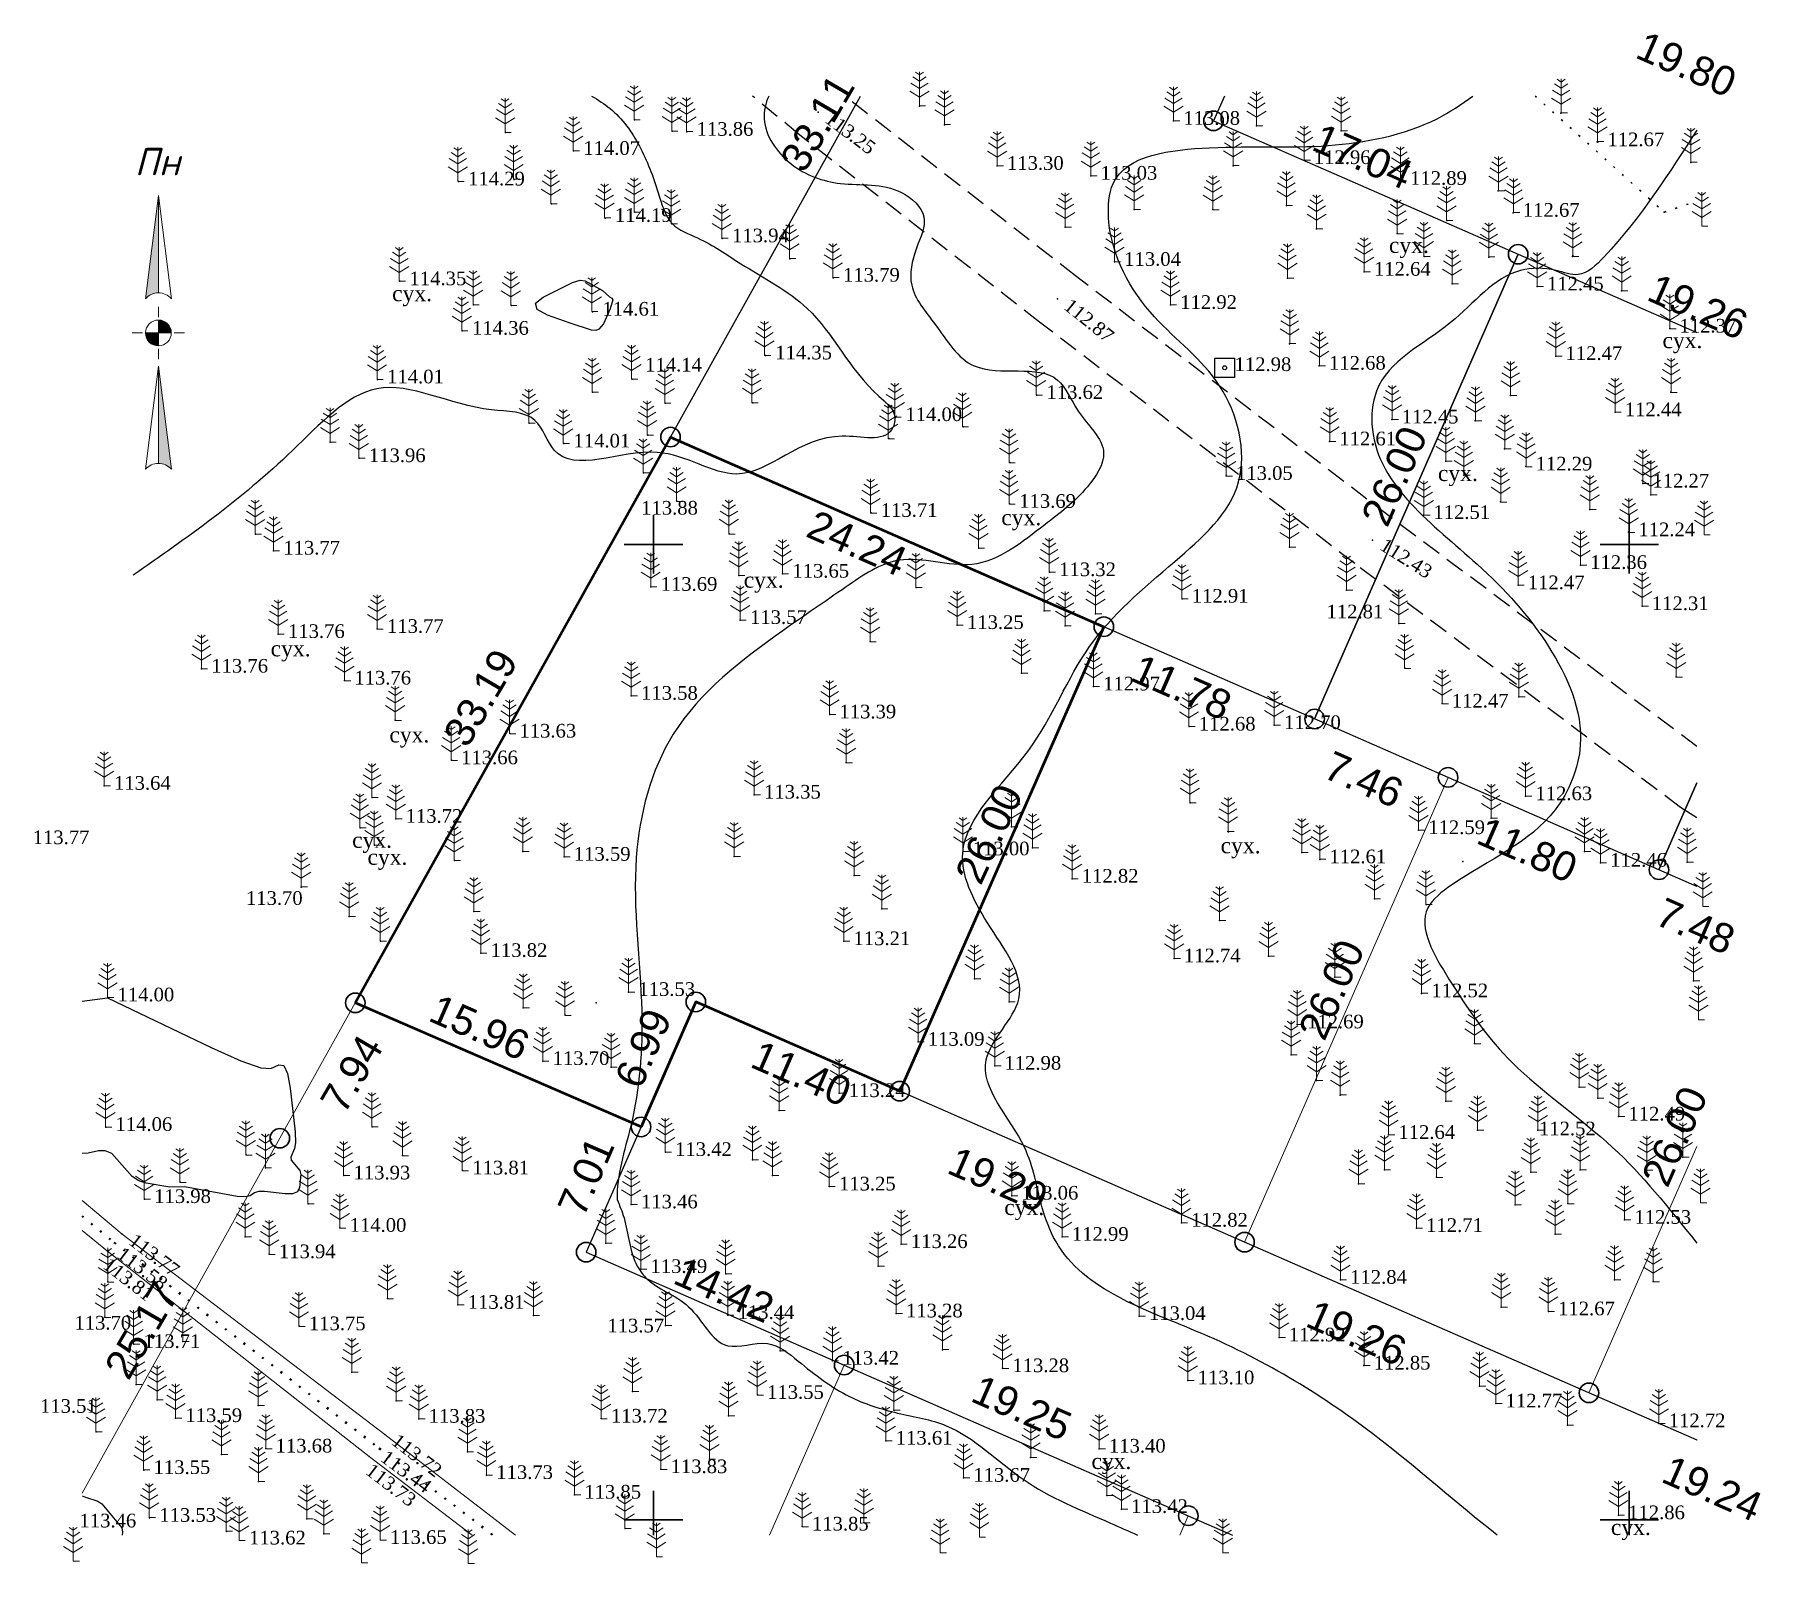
# Model space of a CAD drawing. Header units: millimetres. Extents: x 5405518.3 to 5405606.7, y 5525097.8 to 5525176.1.
import ezdxf
from ezdxf.enums import TextEntityAlignment as Align

# ---------------------------------------------------------------- set-up
doc = ezdxf.new("R2010")
doc.units = ezdxf.units.MM
doc.set_wipeout_variables(frame=1)
doc.linetypes.add('DASHEDX2', pattern=[1.5, 1, -0.5])
doc.linetypes.add('HIDDEN', pattern=[0.5, 0, -0.5])
for name, color, linetype, lineweight in [('#Лист (текст_ПН)', 250, 'Continuous', 0), ('#Штамп', 250, 'Continuous', 0), ('11900000', 1, 'Continuous', 30), ('Контур', 7, 'HIDDEN', 30), ('рельеф', 7, 'Continuous', 0), ('ТОЧКИ', 7, 'Continuous', 30)]:
    doc.layers.add(name, color=color, linetype=linetype, lineweight=lineweight)
for name, color, linetype in [('SC007', 7, 'Continuous'), ('горизонтали', 42, 'Continuous'), ('дороги', 7, 'Continuous'), ('Ділянки_Межі', 10, 'Continuous'), ('надписи', 7, 'Continuous'), ('отметки', 7, 'Continuous'), ('промеры', 185, 'Continuous'), ('Растительность', 7, 'Continuous')]:
    doc.layers.add(name, color=color, linetype=linetype)
doc.styles.get("Standard").update_dxf_attribs({"font": 'arial.ttf'})
doc.styles.add('times', font='times.ttf')
doc.styles.add('Мой_Топо', font='isocpeui.ttf')
doc.linetypes.add('канава 0', pattern='A,0.9,0,["|",Standard,S=0.25,R=0,X=0,Y=0],0.1', length=1)

# ---------------------------------------------------------------- blocks, each defined once
blk = doc.blocks.new('SYMBOL902')
at = {"layer": 'SC007'}
blk.add_lwpolyline([(-1.25, -1.25), (-1.25, 1.25), (1.25, 1.25), (1.25, -1.25)], close=True, dxfattribs=at)
blk.add_circle((0, 0), 0.25, dxfattribs=at)
blk = doc.blocks.new('A$C51FE15A3')
at = {"layer": 'Растительность', "color": 94, "lineweight": 0}
for points in [[(-0.447, 1.172), (0, 0.895), (0.447, 1.172)], [(-0.343, 1.489), (0, 1.267), (0.343, 1.489)], [(-0.201, 1.726), (0, 1.584), (0.201, 1.726)], [(0, 1.75), (0, 0), (0.319, 0)], [(-0.493, 0.753), (0, 0.444), (0.493, 0.753)]]:
    blk.add_lwpolyline(points, dxfattribs=at)
blk = doc.blocks.new('*U4')
at = {"color": 0}
for points in [[(-0.113, 0), (-0.109, -0.029), (-0.097, -0.056)], [(-0.113, 0), (-0.097, -0.056), (0, 0)], [(-0.097, -0.056), (0, -0.113), (0, 0)], [(-0.097, -0.056), (-0.08, -0.08), (-0.056, -0.097)], [(-0.097, -0.056), (-0.056, -0.097), (0, -0.113)], [(-0.056, -0.097), (-0.029, -0.109), (0, -0.113)]]:
    blk.add_solid(points, dxfattribs=at)
blk = doc.blocks.new('*U5')
at = {"color": 0}
for points in [[(0, 0), (0.097, 0.056), (0, 0.113)], [(0.097, 0.056), (0.029, 0.109), (0, 0.113)], [(0, 0), (0.113, 0), (0.097, 0.056)], [(0.097, 0.056), (0.056, 0.097), (0.029, 0.109)], [(0.097, 0.056), (0.08, 0.08), (0.056, 0.097)], [(0.113, 0), (0.109, 0.029), (0.097, 0.056)]]:
    blk.add_solid(points, dxfattribs=at)
blk = doc.blocks.new('*U6')
at = {"color": 0}
for points in [[(0, -1.136), (0.021, -1.138), (0, -0.288)], [(0.021, -1.138), (0.042, -1.142), (0, -0.288)], [(0.042, -1.142), (0.062, -1.15), (0, -0.288)], [(0.062, -1.15), (0.081, -1.16), (0, -0.288)], [(0.081, -1.16), (0.098, -1.173), (0, -0.288)], [(0.098, -1.173), (0.113, -1.188), (0, -0.288)]]:
    blk.add_solid(points, dxfattribs=at)
blk = doc.blocks.new('*U7')
at = {"color": 0}
for points in [[(-0.113, 0.297), (-0.098, 0.312), (0, 1.197)], [(-0.098, 0.312), (-0.081, 0.325), (0, 1.197)], [(-0.081, 0.325), (-0.062, 0.335), (0, 1.197)], [(-0.062, 0.335), (-0.042, 0.343), (0, 1.197)], [(-0.042, 0.343), (-0.021, 0.347), (0, 1.197)], [(-0.021, 0.347), (0, 0.349), (0, 1.197)]]:
    blk.add_solid(points, dxfattribs=at)
blk = doc.blocks.new('#Північ')
at = {"color": 7}
blk.add_wipeout([(-2.901, 10.635), (2.901, 10.635), (2.901, -7.981), (-2.901, -7.981)], dxfattribs=at).dxf.layer = '#Лист (текст_ПН)'
at = {"layer": '#Лист (текст_ПН)'}
for p, q in [((-0.663, 1.748), (0, 7.043)), ((0, 7.043), (0, 2.052)), ((0, 7.043), (0.663, 1.748)), ((0, 1.337), (0, 0.807)), ((-1.337, 0), (-0.807, 0)), ((-0.662, 0), (0.662, 0)), ((0, 0.662), (0, -0.662)), ((1.337, 0), (0.807, 0)), ((0, -1.337), (0, -0.807)), ((-0.663, -6.99), (0, -1.695)), ((0, -1.695), (0.663, -6.99)), ((0, -1.695), (0, -6.686))]:
    blk.add_line(p, q, dxfattribs=at)
at = {"layer": '#Лист (текст_ПН)', "flags": 128}
for points in [[(0, 7.043), (-0.663, 1.748, -0.218585), (0, 2.052)], [(0, 0), (-0.662, 0, 0.414214), (0, -0.662)]]:
    blk.add_lwpolyline(points, format="xyb", close=True, dxfattribs=at)
at = {"layer": '#Лист (текст_ПН)'}
blk.add_circle((0, 0), 0.662, dxfattribs=at)
for centre in [(0, 1.178), (0, -7.56)]:
    blk.add_arc(centre, 0.874, 40.67981, 139.32019, dxfattribs=at)
at = {"layer": '#Лист (текст_ПН)', "xscale": 5.883850111352785, "yscale": 5.883850111352785, "zscale": 5.883850111352785}
for name in ['*U7', '*U4', '*U5', '*U6']:
    blk.add_blockref(name, (0, 0), dxfattribs=at)
at = {"layer": '#Лист (текст_ПН)', "style": 'Мой_Топо'}
blk.add_text('Пн', height=1.4, dxfattribs=at).set_placement((-1.217, 8.077))

msp = doc.modelspace()

# ---------------------------------------------------------------- linework, layer by layer
at = {"layer": '11900000', "color": 7}
for points in [[(5405550, 5525148.5, 0), (5405550, 5525151.5, 0)], [(5405550, 5525148.5, 0), (5405550, 5525151.5, 0)], [(5405600, 5525148.5, 0), (5405600, 5525151.5, 0)], [(5405600, 5525148.5, 0), (5405600, 5525151.5, 0)], [(5405548.5, 5525150, 0), (5405551.5, 5525150, 0)], [(5405548.5, 5525150, 0), (5405551.5, 5525150, 0)], [(5405598.5, 5525150, 0), (5405601.5, 5525150, 0)], [(5405598.5, 5525150, 0), (5405601.5, 5525150, 0)], [(5405550, 5525099.225, 0), (5405550, 5525101.5, 0)], [(5405550, 5525099.225, 0), (5405550, 5525101.5, 0)], [(5405600, 5525099.225, 0), (5405600, 5525101.5, 0)], [(5405600, 5525099.225, 0), (5405600, 5525101.5, 0)], [(5405548.5, 5525100, 0), (5405551.5, 5525100, 0)], [(5405548.5, 5525100, 0), (5405551.5, 5525100, 0)], [(5405598.5, 5525100, 0), (5405601.5, 5525100, 0)], [(5405598.5, 5525100, 0), (5405601.5, 5525100, 0)]]:
    msp.add_polyline3d(points, dxfattribs=at)
at = {"layer": 'горизонтали', "color": 32}
msp.add_polyline3d([(5405547.047, 5525160.962, 114.5), (5405546.827, 5525160.982, 114.5), (5405545.737, 5525161.332, 114.5), (5405544.577, 5525161.752, 114.5), (5405544.047, 5525162.042, 114.5), (5405543.967, 5525162.352, 114.5), (5405544.357, 5525162.672, 114.5), (5405545.847, 5525163.422, 114.5), (5405546.247, 5525163.532, 114.5), (5405546.507, 5525163.502, 114.5), (5405547.387, 5525163.002, 114.5), (5405547.747, 5525162.682, 114.5), (5405547.877, 5525162.622, 114.5), (5405547.917, 5525162.532, 114.5), (5405547.787, 5525162.062, 114.5), (5405547.447, 5525161.302, 114.5), (5405547.207, 5525161.032, 114.5), (5405547.047, 5525160.962, 114.5)], close=True, dxfattribs=at)
for points in [[(5405520.724, 5525126.593, 114), (5405522.037, 5525126.762, 114), (5405527.347, 5525124.212, 114), (5405528.867, 5525123.532, 114), (5405529.887, 5525123.172, 114), (5405530.407, 5525123.142, 114), (5405530.807, 5525123.332, 114), (5405531.057, 5525123.292, 114), (5405531.247, 5525122.882, 114), (5405531.387, 5525122.122, 114), (5405531.647, 5525119.892, 114), (5405531.657, 5525119.332, 114), (5405531.607, 5525119.032, 114), (5405531.417, 5525118.602, 114), (5405531.447, 5525118.442, 114), (5405531.887, 5525117.912, 114), (5405531.937, 5525117.702, 114), (5405531.867, 5525117.042, 114), (5405531.757, 5525116.822, 114), (5405531.517, 5525116.722, 114), (5405531.137, 5525116.722, 114), (5405530.067, 5525116.842, 114), (5405529.767, 5525116.832, 114), (5405529.567, 5525116.762, 114), (5405529.337, 5525116.612, 114), (5405529.097, 5525116.562, 114), (5405528.667, 5525116.582, 114), (5405525.977, 5525117.072, 114), (5405525.227, 5525117.052, 114), (5405524.007, 5525117.262, 114), (5405523.637, 5525117.382, 114), (5405523.297, 5525117.602, 114), (5405522.247, 5525118.782, 114), (5405521.917, 5525118.922, 114), (5405521.567, 5525118.922, 114), (5405521.037, 5525118.802, 114), (5405520.724, 5525118.781, 114)], [(5405520.725, 5525101.235, 113.5), (5405520.907, 5525101.172, 113.5), (5405521.537, 5525100.972, 113.5), (5405521.747, 5525100.832, 113.5), (5405522.757, 5525099.592, 113.5), (5405522.807, 5525099.372, 113.5), (5405522.779, 5525099.225, 113.5)]]:
    msp.add_polyline3d(points, dxfattribs=at)
for points, knots in [([(5405546.836, 5525172.977, 114), (5405547.164, 5525172.777, 114), (5405548.188, 5525172.137, 114), (5405549.409, 5525170.394, 114), (5405550.179, 5525168.343, 114), (5405550.719, 5525166.304, 114), (5405552.674, 5525165.609, 114), (5405554.839, 5525164.066, 113.997), (5405558.719, 5525162.071, 114.025), (5405560.155, 5525158.595, 113.911), (5405562.53, 5525156.801, 114.055), (5405562.057, 5525155.107, 113.802), (5405558.149, 5525156.361, 114.185), (5405554.807, 5525152.221, 113.954), (5405550.102, 5525155.853, 114.014), (5405545.17, 5525153.178, 113.999), (5405544.08, 5525156.871, 114), (5405540.281, 5525156.689, 114), (5405535.805, 5525159.361, 114), (5405530.231, 5525153.206, 114), (5405526.078, 5525150.321, 114), (5405523.337, 5525148.417, 114)], [78.029467, 78.029467, 78.029467, 78.029467, 79.168346, 81.599389, 84.181408, 85.928991, 87.413055, 89.991548, 94.086682, 99.889377, 101.25486, 101.908936, 104.462973, 110.221445, 114.440094, 119.71146, 121.525434, 123.819884, 129.78841, 135.133805, 145.516031, 145.516031, 145.516031, 145.516031]), ([(5405555.907, 5525172.977, 113.5), (5405555.748, 5525172.599, 113.5), (5405555.456, 5525171.317, 113.5), (5405556.917, 5525169.221, 113.5), (5405559.7, 5525168.24, 113.5), (5405562.296, 5525168.621, 113.5), (5405564.249, 5525166.844, 113.5), (5405563.352, 5525165.101, 113.5), (5405562.942, 5525163.059, 113.5), (5405564.629, 5525161.171, 113.5), (5405566.363, 5525158.158, 113.5), (5405570.613, 5525159.534, 113.5), (5405571.684, 5525156.553, 113.5), (5405573.627, 5525154.949, 113.5), (5405572.051, 5525152.507, 113.5), (5405569.761, 5525150.82, 113.5), (5405566.616, 5525148.238, 113.5), (5405562.705, 5525149.803, 113.5), (5405559.579, 5525147.6, 113.5), (5405555.626, 5525144.929, 113.5), (5405550.531, 5525141.034, 113.5), (5405548.596, 5525133.487, 113.501), (5405549.634, 5525126.727, 113.496), (5405549.221, 5525120.889, 113.51), (5405548.093, 5525117.659, 113.486), (5405548.143, 5525116.425, 113.496)], [81.626637, 81.626637, 81.626637, 81.626637, 82.821428, 85.493431, 88.242658, 91.392174, 93.090703, 94.746096, 96.646313, 99.00528, 101.912727, 106.243838, 108.163109, 110.655399, 112.587254, 115.519591, 119.766213, 123.497413, 126.54295, 130.488841, 138.209924, 144.8127, 152.676065, 158.604254, 162.404442, 162.404442, 162.404442, 162.404442]), ([(5405593.237, 5525099.225), (5405591.159, 5525100.844), (5405586.519, 5525105.014), (5405579.035, 5525109.606), (5405571.371, 5525111.966), (5405569.709, 5525116.448), (5405569.284, 5525119.656), (5405565.633, 5525123.218), (5405569.898, 5525126.87), (5405567.01, 5525130.436), (5405564.813, 5525135.049), (5405569.793, 5525139.231), (5405571.886, 5525145.046), (5405576.408, 5525148.838), (5405580.91, 5525152.767), (5405579.483, 5525158.546), (5405575.249, 5525161.535), (5405573.148, 5525165.322), (5405573.447, 5525169.884), (5405579.177, 5525170.538), (5405584.324, 5525170.172), (5405589.207, 5525171.095), (5405591.4, 5525172.543), (5405591.983, 5525172.977)], [229.698826, 229.698826, 229.698826, 229.698826, 237.536386, 248.01366, 256.866189, 258.720564, 261.95275, 266.836168, 270.378711, 274.599254, 278.374828, 284.568748, 290.803381, 296.97347, 302.199909, 307.230718, 312.080641, 317.652517, 319.446244, 324.715379, 330.803804, 336.542026, 338.723164, 338.723164, 338.723164, 338.723164]), ([(5405603.468, 5525171.234), (5405602.072, 5525169.097), (5405600.364, 5525166.344), (5405597.566, 5525163.574), (5405596.028, 5525164.185), (5405593.433, 5525164.191), (5405590.954, 5525160.883), (5405586.965, 5525159.117), (5405586.523, 5525153.415), (5405591.743, 5525149.767), (5405595.996, 5525145.101), (5405598.147, 5525140.306), (5405595.998, 5525135.121), (5405592.302, 5525133.657), (5405588.798, 5525130.974), (5405591.168, 5525126.951), (5405593.956, 5525122.982), (5405599.464, 5525119.28), (5405601.923, 5525116.084), (5405603.468, 5525114.192)], [81.286743, 81.286743, 81.286743, 81.286743, 89.023871, 90.640593, 91.784027, 93.610326, 98.076593, 103.244221, 105.220832, 113.967103, 119.548086, 124.864016, 128.424184, 134.979892, 136.668136, 140.471916, 145.840127, 152.573567, 159.112466, 159.112466, 159.112466, 159.112466]), ([(5405548.147, 5525116.421), (5405548.274, 5525116.11), (5405548.723, 5525115.01), (5405548.777, 5525113.511), (5405549.968, 5525111.865), (5405552.086, 5525111.316), (5405553.315, 5525108.321), (5405555.871, 5525109.431), (5405557.809, 5525107.807), (5405559.784, 5525106.268), (5405562.486, 5525105.421), (5405565.832, 5525104.897), (5405568.827, 5525101.723), (5405572.354, 5525100.326), (5405574.34, 5525099.435), (5405574.799, 5525099.225)], [0, 0, 0, 0, 1.007155, 3.563912, 4.279646, 6.9474, 9.775929, 11.81191, 13.632623, 16.826034, 19.431788, 22.005704, 26.799828, 31.811981, 33.323292, 33.323292, 33.323292, 33.323292])]:
    msp.add_open_spline(points, degree=3, knots=knots, dxfattribs=at)
at = {"layer": 'дороги', "color": 7, "linetype": 'DASHEDX2'}
for points in [[(5405603.468, 5525135.982), (5405602.629, 5525136.522), (5405585.937, 5525149.012), (5405569.786, 5525161.391), (5405557.502, 5525170.974), (5405555.077, 5525172.977)], [(5405603.468, 5525139.641), (5405587.749, 5525151.404), (5405571.622, 5525163.765), (5405559.812, 5525172.977)]]:
    msp.add_lwpolyline(points, dxfattribs=at)
at = {"layer": 'Ділянки_Межі'}
for points in [[(5405579.254, 5525172.977), (5405578.696, 5525171.702), (5405594.305, 5525164.868), (5405583.877, 5525141.051), (5405573.079, 5525145.778), (5405550.874, 5525155.5)], [(5405550.874, 5525155.5), (5405560.608, 5525172.977)], [(5405583.877, 5525141.051), (5405594.305, 5525164.868), (5405603.468, 5525160.856)], [(5405603.468, 5525137.774), (5405601.521, 5525133.326), (5405590.715, 5525138.057), (5405583.877, 5525141.051)], [(5405601.521, 5525133.326), (5405603.468, 5525137.774)], [(5405603.468, 5525132.473), (5405601.521, 5525133.326)]]:
    msp.add_lwpolyline(points, dxfattribs=at)
at = {"layer": 'Ділянки_Межі', "lineweight": 25}
for points in [[(5405579.254, 5525172.977), (5405578.696, 5525171.702), (5405594.305, 5525164.868), (5405603.468, 5525160.856)], [(5405603.469, 5525104.091), (5405597.932, 5525106.515), (5405580.288, 5525114.24), (5405562.618, 5525121.976), (5405552.171, 5525126.549), (5405549.366, 5525120.143), (5405546.556, 5525113.725), (5405559.77, 5525107.94), (5405577.405, 5525100.219), (5405579.676, 5525099.225)]]:
    msp.add_lwpolyline(points, dxfattribs=at)
at = {"layer": 'Ділянки_Межі', "lineweight": 50}
msp.add_lwpolyline([(5405534.724, 5525126.503), (5405550.874, 5525155.5), (5405573.079, 5525145.778), (5405562.618, 5525121.976), (5405552.171, 5525126.549), (5405549.366, 5525120.143)], close=True, dxfattribs=at)
at = {"layer": 'Ділянки_Межі', "lineweight": 0}
msp.add_lwpolyline([(5405562.618, 5525121.976), (5405573.079, 5525145.778), (5405583.877, 5525141.051), (5405590.715, 5525138.057), (5405580.288, 5525114.24)], close=True, dxfattribs=at)
for points in [[(5405580.288, 5525114.24), (5405590.715, 5525138.057), (5405601.521, 5525133.326), (5405603.468, 5525132.473)], [(5405520.725, 5525101.367), (5405530.859, 5525119.564), (5405534.724, 5525126.503), (5405549.366, 5525120.143), (5405546.556, 5525113.725), (5405559.77, 5525107.94), (5405555.941, 5525099.225)], [(5405603.468, 5525119.138), (5405597.932, 5525106.515), (5405580.288, 5525114.24)], [(5405597.932, 5525106.515), (5405603.468, 5525119.138)], [(5405555.941, 5525099.225), (5405559.77, 5525107.94), (5405577.405, 5525100.219), (5405576.97, 5525099.225)], [(5405603.469, 5525104.091), (5405597.932, 5525106.515)], [(5405576.97, 5525099.225), (5405577.405, 5525100.219), (5405579.676, 5525099.225)]]:
    msp.add_lwpolyline(points, dxfattribs=at)
at = {"layer": 'Контур', "color": 7, "linetype": 'HIDDEN'}
for points, elevation in [([(5405595.175, 5525172.977), (5405601.79, 5525167.02)], 112.939), ([(5405601.79, 5525167.02), (5405603.468, 5525167.594)], 112.419)]:
    msp.add_lwpolyline(points, dxfattribs=dict(at, elevation=elevation))
at = {"layer": 'отметки', "color": 7}
for p in [(5405558.441, 5525172.144, 113.246), (5405563.634, 5525172.463, 113.354), (5405596.492, 5525172.097, 112.827), (5405542.425, 5525171.104, 114.117), (5405549.024, 5525171.751, 113.985), (5405550.96, 5525171.178, 113.871), (5405551.715, 5525171.139, 113.863), (5405564.913, 5525171.504, 113.286), (5405576.649, 5525171.701, 113.084), (5405580.904, 5525171.447, 113.236), (5405585.239, 5525171.184, 113.03), (5405545.907, 5525170.161, 114.068), (5405598.358, 5525170.629, 112.681), (5405598.381, 5525170.604, 112.67), (5405567.614, 5525169.393, 113.297), (5405579.699, 5525169.407, 112.923), (5405583.337, 5525169.692, 112.964), (5405603.153, 5525169.573, 112.391), (5405540.006, 5525168.595, 114.288), (5405542.864, 5525168.706, 114.134), (5405572.41, 5525168.89, 113.031), (5405588.27, 5525168.625, 112.89), (5405544.776, 5525167.443, 114.253), (5405593.277, 5525168.109, 112.707), (5405547.527, 5525166.725, 114.186), (5405549.049, 5525167.026, 114.099), (5405574.633, 5525167.158, 112.955), (5405578.656, 5525167.155, 112.828), (5405582.43, 5525167.362, 112.715), (5405590.644, 5525166.601, 112.742), (5405594.046, 5525166.989, 112.666), (5405601.787, 5525167.019, 112.419), (5405550.936, 5525166.429, 113.997), (5405553.529, 5525165.681, 113.941), (5405571.105, 5525166.259, 113.024), (5405583.979, 5525166.167, 112.682), (5405588.11, 5525165.923, 112.712), (5405589.482, 5525164.758, 112.619), (5405597.097, 5525164.751, 112.536), (5405597.111, 5525164.796, 112.572), (5405556.998, 5525164.639, 113.847), (5405573.62, 5525164.473, 113.038), (5405586.416, 5525163.967, 112.636), (5405592.797, 5525164.724, 112.556), (5405537.004, 5525163.48, 114.352), (5405559.217, 5525163.664, 113.787), (5405582.485, 5525163.644, 112.715), (5405590.928, 5525163.346, 112.546), (5405595.28, 5525163.211, 112.455), (5405599.604, 5525162.996, 112.443), (5405540.785, 5525162.274, 114.326), (5405542.729, 5525162.235, 114.477), (5405570.704, 5525162.578, 112.869), (5405576.491, 5525162.267, 112.922), (5405546.886, 5525161.923, 114.613), (5405540.209, 5525160.943, 114.359), (5405602.071, 5525161.054, 112.369), (5405555.741, 5525159.68, 114.35), (5405582.592, 5525160.284, 112.646), (5405596.232, 5525159.65, 112.471), (5405584.114, 5525159.152, 112.68), (5405535.856, 5525158.451, 114.006), (5405546.887, 5525157.803, 114.157), (5405548.91, 5525158.46, 114.142), (5405602.132, 5525157.795, 112.38), (5405550.61, 5525157.239, 114.146), (5405555.095, 5525157.249, 114.254), (5405569.638, 5525157.652, 113.624), (5405593.916, 5525157.623, 112.396), (5405543.638, 5525156.213, 113.983), (5405562.411, 5525156.517, 114.001), (5405565.875, 5525156.026, 113.925), (5405587.839, 5525156.394, 112.445), (5405592.11, 5525156.333, 112.378), (5405599.27, 5525156.767, 112.442), (5405533.438, 5525155.24, 113.863), (5405545.405, 5525155.164, 114.012), (5405549.706, 5525155.6, 114.04), (5405562.062, 5525155.421, 113.914), (5405584.643, 5525155.274, 112.605), (5405534.923, 5525154.415, 113.957), (5405568.266, 5525154.191, 113.923), (5405590.598, 5525154.264, 112.443), (5405593.61, 5525154.895, 112.334), (5405549.492, 5525153.668, 113.956), (5405579.348, 5525153.503, 113.052), (5405591.514, 5525153.548, 112.404), (5405594.699, 5525153.986, 112.291), (5405600.685, 5525153.112, 112.271), (5405601.101, 5525152.542, 112.194), (5405551.204, 5525152.207, 113.881), (5405561.149, 5525151.609, 113.711), (5405568.241, 5525152.073, 113.689), (5405589.462, 5525151.502, 112.506), (5405593.401, 5525152.174, 112.332), (5405597.977, 5525151.779, 112.274), (5405599.966, 5525150.616, 112.241), (5405529.607, 5525150.522, 113.781), (5405553.884, 5525150.54, 113.797), (5405566.666, 5525149.81, 113.572), (5405582.593, 5525149.857, 112.932), (5405586.843, 5525150.208, 112.433), (5405530.538, 5525149.675, 113.766), (5405597.497, 5525148.94, 112.362), (5405554.379, 5525148.406, 113.643), (5405556.62, 5525148.494, 113.646), (5405570.289, 5525148.572, 113.325), (5405549.87, 5525147.82, 113.692), (5405563.458, 5525147.797, 113.36), (5405577.084, 5525147.212, 112.912), (5405585.513, 5525147.659, 112.809), (5405594.299, 5525147.902, 112.467), (5405570.02, 5525146.589, 113.108), (5405572.651, 5525146.44, 113.018), (5405600.655, 5525146.831, 112.308), (5405530.779, 5525145.404, 113.757), (5405535.851, 5525145.664, 113.77), (5405554.453, 5525146.122, 113.566), (5405565.565, 5525145.863, 113.247), (5405571.094, 5525145.828, 113.097), (5405588.191, 5525145.941, 112.662), (5405561.101, 5525145.013, 113.362), (5405526.849, 5525143.626, 113.757), (5405588.492, 5525143.646, 112.532), (5405534.177, 5525143.015, 113.758), (5405568.862, 5525143.402, 113.094), (5405572.545, 5525142.712, 112.972), (5405602.395, 5525143.207, 112.312), (5405548.868, 5525142.237, 113.577), (5405590.406, 5525141.836, 112.47), (5405594.341, 5525142.185, 112.61), (5405536.776, 5525140.982, 113.728), (5405559.032, 5525141.282, 113.394), (5405542.636, 5525140.298, 113.634), (5405577.444, 5525140.657, 112.676), (5405581.812, 5525140.733, 112.703), (5405539.649, 5525138.931, 113.661), (5405559.878, 5525138.814, 113.277), (5405521.862, 5525137.623, 113.638), (5405535.586, 5525137.02, 113.714), (5405555.168, 5525137.171, 113.35), (5405577.495, 5525136.75, 112.754), (5405594.689, 5525137.088, 112.634), (5405536.803, 5525135.93, 113.716), (5405592.917, 5525135.959, 112.543), (5405534.969, 5525135.478, 113.738), (5405568.352, 5525135.526, 112.944), (5405579.439, 5525135.282, 112.73), (5405579.468, 5525135.273, 112.732), (5405589.2, 5525135.352, 112.59), (5405535.711, 5525134.591, 113.731), (5405543.317, 5525134.265, 113.657), (5405545.421, 5525133.987, 113.591), (5405554.141, 5525134.005, 113.362), (5405565.863, 5525134.264, 112.998), (5405569.42, 5525134.454, 112.911), (5405583.222, 5525134.2, 112.578), (5405584.136, 5525133.856, 112.608), (5405597.709, 5525134.265, 112.387), (5405539.803, 5525133.797, 113.719), (5405560.282, 5525133.03, 113.209), (5405591.472, 5525133.744, 112.506), (5405598.521, 5525133.681, 112.461), (5405602.972, 5525133.72, 112.414), (5405531.959, 5525132.439, 113.701), (5405571.447, 5525132.862, 112.819), (5405540.803, 5525131.186, 113.744), (5405561.698, 5525131.318, 113.209), (5405586.94, 5525131.841, 112.582), (5405589.584, 5525131.543, 112.499), (5405534.415, 5525130.931, 113.796), (5405579.008, 5525130.718, 112.697), (5405536.01, 5525129.666, 113.79), (5405559.751, 5525129.659, 113.21), (5405541.158, 5525129.055, 113.825), (5405576.679, 5525128.78, 112.74), (5405581.513, 5525128.9, 112.682), (5405566.447, 5525127.729, 113.044), (5405584.91, 5525127.817, 112.642), (5405603.287, 5525127.628, 112.27), (5405522.042, 5525126.78, 114), (5405548.73, 5525127.058, 113.525), (5405589.36, 5525126.987, 112.516), (5405543.332, 5525126.249, 113.683), (5405545.471, 5525125.863, 113.677), (5405547.067, 5525126.506, 113.648), (5405568.224, 5525126.551, 113.02), (5405582.988, 5525125.396, 112.691), (5405563.558, 5525124.505, 113.087), (5405592.068, 5525124.412, 112.526), (5405544.338, 5525123.519, 113.704), (5405547.833, 5525123.209, 113.565), (5405567.486, 5525123.277, 112.984), (5405582.67, 5525123.831, 112.702), (5405583.978, 5525122.531, 112.735), (5405559.51, 5525121.874, 113.245), (5405585.187, 5525121.778, 112.69), (5405590.595, 5525121.462, 112.574), (5405597.44, 5525122.18, 112.461), (5405598.382, 5525121.612, 112.556), (5405556.442, 5525120.985, 113.216), (5405599.455, 5525120.672, 112.488), (5405521.94, 5525120.138, 114.057), (5405535.59, 5525120.154, 113.803), (5405587.669, 5525119.73, 112.645), (5405592.227, 5525119.976, 112.655), (5405595.315, 5525119.981, 112.516), (5405550.611, 5525118.856, 113.424), (5405529.129, 5525118.706, 114.133), (5405530.132, 5525118.047, 114.056), (5405537.148, 5525118.676, 113.929), (5405540.219, 5525117.91, 113.814), (5405555.073, 5525118.454, 113.28), (5405587.45, 5525117.953, 112.662), (5405597.478, 5525117.95, 112.575), (5405600.894, 5525117.933, 112.464), (5405602.75, 5525118.601, 112.433), (5405525.751, 5525117.306, 114.009), (5405534.135, 5525117.656, 113.935), (5405556.101, 5525117.656, 113.33), (5405559.006, 5525117.088, 113.247), (5405586.134, 5525117.231, 112.759), (5405590.117, 5525117.563, 112.7), (5405594.951, 5525117.83, 112.564), (5405523.922, 5525116.445, 113.981), (5405532.304, 5525116.206, 113.983), (5405548.862, 5525116.171, 113.463), (5405568.362, 5525116.619, 113.058), (5405594.156, 5525116.148, 112.644), (5405596.847, 5525116.213, 112.567), (5405577.05, 5525115.232, 112.818), (5405599.76, 5525115.38, 112.534), (5405522.79, 5525114.643, 113.77), (5405529.092, 5525114.518, 113.883), (5405533.935, 5525114.968, 114), (5405570.941, 5525114.508, 112.986), (5405589.092, 5525114.962, 112.708), (5405596.199, 5525114.652, 112.61), (5405522.038, 5525113.772, 113.805), (5405522.385, 5525114.208, 113.582), (5405530.312, 5525113.616, 113.942), (5405547.565, 5525114.194, 113.593), (5405562.691, 5525114.137, 113.259), (5405549.35, 5525112.859, 113.493), (5405553.705, 5525112.611, 113.39), (5405561.524, 5525113.007, 113.205), (5405522.048, 5525112.199, 113.83), (5405585.198, 5525112.305, 112.839), (5405599.238, 5525112.314, 112.595), (5405601.224, 5525112.215, 112.592), (5405536.373, 5525111.342, 113.843), (5405539.987, 5525111.023, 113.806), (5405593.437, 5525110.901, 112.741), (5405521.898, 5525110.389, 113.807), (5405531.847, 5525109.926, 113.751), (5405543.85, 5525110.482, 113.661), (5405550.619, 5525109.96, 113.568), (5405553.814, 5525110.497, 113.442), (5405562.439, 5525110.582, 113.283), (5405574.888, 5525110.451, 113.038), (5405595.852, 5525110.69, 112.674), (5405525.89, 5525109.145, 113.74), (5405582.056, 5525109.354, 112.918), (5405523.378, 5525109.015, 113.708), (5405556.494, 5525108.669, 113.516), (5405559.176, 5525108.162, 113.422), (5405564.81, 5525108.728, 113.342), (5405534.557, 5525107.572, 113.768), (5405567.891, 5525107.776, 113.277), (5405586.405, 5525107.909, 112.853), (5405523.503, 5525106.944, 113.637), (5405548.931, 5525106.591, 113.629), (5405555.325, 5525106.407, 113.55), (5405577.382, 5525107.154, 113.1), (5405592.327, 5525106.859, 112.758), (5405524.578, 5525106.159, 113.664), (5405529.758, 5525105.866, 113.689), (5405536.827, 5525106.103, 113.785), (5405562.32, 5525105.62, 113.478), (5405593.161, 5525105.966, 112.774), (5405525.519, 5525105.22, 113.59), (5405537.984, 5525105.185, 113.831), (5405547.323, 5525105.193, 113.717), (5405553.854, 5525105.336, 113.627), (5405596.834, 5525104.863, 112.816), (5405601.519, 5525104.952, 112.722), (5405521.449, 5525104.512, 113.585), (5405536.247, 5525104.388, 113.722), (5405561.916, 5525104.062, 113.606), (5405527.877, 5525103.355, 113.633), (5405530.14, 5525103.658, 113.684), (5405535.434, 5525103.256, 113.729), (5405535.969, 5525103.655, 113.439), (5405540.476, 5525103.499, 113.803), (5405552.87, 5525103.117, 113.833), (5405569.326, 5525103.204, 113.425), (5405572.838, 5525103.653, 113.396), (5405523.889, 5525102.558, 113.554), (5405529.772, 5525101.979, 113.577), (5405541.447, 5525102.303, 113.732), (5405550.38, 5525102.6, 113.828), (5405565.891, 5525102.161, 113.673), (5405545.959, 5525101.294, 113.847), (5405573.227, 5525101.258, 113.455), (5405573.975, 5525100.56, 113.424), (5405599.441, 5525100.24, 112.857), (5405524.184, 5525100.108, 113.529), (5405528.127, 5525099.407, 113.639), (5405532.25, 5525100.061, 113.664), (5405548.547, 5525099.567, 113.908), (5405557.622, 5525099.66, 113.852), (5405560.782, 5525099.872, 113.915), (5405533.114, 5525099.297, 113.666)]:
    msp.add_point(p, dxfattribs=at)
at = {"layer": 'рельеф', "color": 7, "linetype": 'канава 0'}
for points, elevation in [([(5405542.934, 5525099.225), (5405536.247, 5525104.388), (5405522.78, 5525114.65), (5405520.724, 5525116.368)], 113.66), ([(5405520.724, 5525114.834), (5405522.03, 5525113.78), (5405535.434, 5525103.256), (5405540.706, 5525099.225)], 113.39)]:
    msp.add_lwpolyline(points, dxfattribs=dict(at, elevation=elevation))
at = {"layer": 'рельеф', "color": 7, "linetype": 'HIDDEN', "lineweight": 40, "elevation": 113.4}
msp.add_lwpolyline([(5405520.724, 5525115.576), (5405522.37, 5525114.22), (5405535.95, 5525103.67), (5405541.786, 5525099.225)], dxfattribs=at)
at = {"layer": 'ТОЧКИ'}
for centre in [(5405578.696, 5525171.702, 107.24), (5405594.305, 5525164.868), (5405550.874, 5525155.5), (5405573.079, 5525145.778, 107.24), (5405583.877, 5525141.051, 107.24), (5405590.715, 5525138.057, 107.24), (5405601.521, 5525133.326, 107.24), (5405534.724, 5525126.503), (5405552.171, 5525126.549), (5405562.618, 5525121.976), (5405549.366, 5525120.143), (5405530.859, 5525119.564), (5405580.288, 5525114.24), (5405546.556, 5525113.725), (5405559.771, 5525107.939), (5405597.932, 5525106.515), (5405577.405, 5525100.219)]:
    msp.add_circle(centre, 0.5, dxfattribs=at)

# ---------------------------------------------------------------- block references
at = {"layer": 'отметки', "color": 7, "xscale": 0.400000000372529, "yscale": 0.400000000372529, "zscale": 0.400000000372529}
msp.add_blockref('SYMBOL902', (5405579.27, 5525159.05, 112.98), dxfattribs=at)
at = {"layer": 'Растительность', "color": 7}
for p in [(5405563.63, 5525172.47, 113.35), (5405596.51, 5525172.11, 112.83), (5405542.4, 5525171.11, 114.12), (5405549.01, 5525171.76, 113.99), (5405550.94, 5525171.18, 113.87), (5405551.7, 5525171.15, 113.86), (5405564.91, 5525171.51, 113.29), (5405576.65, 5525171.7, 113.08), (5405580.9, 5525171.45, 113.24), (5405585.24, 5525171.19, 113.03), (5405545.89, 5525170.17, 114.07), (5405598.37, 5525170.64, 112.68), (5405567.61, 5525169.4, 113.3), (5405579.7, 5525169.41, 112.92), (5405583.34, 5525169.69, 112.96), (5405603.16, 5525169.58, 112.39), (5405539.98, 5525168.6, 114.29), (5405542.84, 5525168.71, 114.13), (5405572.41, 5525168.89, 113.03), (5405588.27, 5525168.63, 112.89), (5405544.75, 5525167.45, 114.25), (5405593.3, 5525168.12, 112.71), (5405547.5, 5525166.73, 114.19), (5405549.02, 5525167.03, 114.1), (5405574.63, 5525167.16, 112.95), (5405578.66, 5525167.15, 112.83), (5405582.43, 5525167.36, 112.72), (5405590.64, 5525166.6, 112.74), (5405594.07, 5525167, 112.67), (5405550.91, 5525166.43, 114), (5405553.51, 5525165.69, 113.94), (5405571.1, 5525166.26, 113.02), (5405583.98, 5525166.17, 112.68), (5405588.11, 5525165.92, 112.71), (5405603.71, 5525166.3, 112.4), (5405556.98, 5525164.65, 113.85), (5405573.62, 5525164.48, 113.04), (5405586.42, 5525163.97, 112.64), (5405589.48, 5525164.76, 112.62), (5405592.8, 5525164.73, 112.56), (5405597.1, 5525164.75, 112.54), (5405536.98, 5525163.48, 114.35), (5405559.19, 5525163.67, 113.79), (5405582.49, 5525163.65, 112.72), (5405590.93, 5525163.35, 112.55), (5405595.28, 5525163.21, 112.45), (5405540.76, 5525162.28, 114.33), (5405542.69, 5525162.24, 114.48), (5405576.49, 5525162.27, 112.92), (5405599.61, 5525163, 112.44), (5405546.84, 5525161.93, 114.62), (5405540.18, 5525160.94, 114.36), (5405602.08, 5525161.05, 112.37), (5405555.69, 5525159.68, 114.35), (5405582.6, 5525160.29, 112.65), (5405596.24, 5525159.65, 112.47), (5405584.12, 5525159.15, 112.68), (5405535.84, 5525158.45, 114.01), (5405546.86, 5525157.8, 114.16), (5405548.88, 5525158.46, 114.14), (5405602.14, 5525157.79, 112.38), (5405550.58, 5525157.24, 114.15), (5405555.05, 5525157.25, 114.26), (5405569.61, 5525157.65, 113.63), (5405593.92, 5525157.62, 112.4), (5405543.62, 5525156.21, 113.98), (5405562.37, 5525156.51, 114), (5405565.83, 5525156.02, 113.93), (5405587.85, 5525156.39, 112.45), (5405592.12, 5525156.33, 112.38), (5405599.27, 5525156.77, 112.44), (5405533.43, 5525155.24, 113.86), (5405545.38, 5525155.16, 114.01), (5405549.68, 5525155.6, 114.04), (5405562.03, 5525155.41, 113.92), (5405584.65, 5525155.27, 112.61), (5405534.91, 5525154.41, 113.96), (5405568.22, 5525154.17, 113.93), (5405590.6, 5525154.26, 112.44), (5405593.62, 5525154.89, 112.33), (5405549.47, 5525153.66, 113.96), (5405579.35, 5525153.5, 113.05), (5405591.52, 5525153.55, 112.4), (5405594.71, 5525153.98, 112.29), (5405600.69, 5525153.11, 112.27), (5405601.11, 5525152.54, 112.19), (5405551.19, 5525152.2, 113.88), (5405561.13, 5525151.6, 113.71), (5405568.22, 5525152.06, 113.69), (5405593.41, 5525152.17, 112.33), (5405597.98, 5525151.78, 112.27), (5405589.47, 5525151.5, 112.51), (5405529.6, 5525150.52, 113.78), (5405553.87, 5525150.53, 113.8), (5405566.65, 5525149.8, 113.57), (5405582.59, 5525149.86, 112.93), (5405599.97, 5525150.61, 112.24), (5405603.83, 5525150.48, 112.24), (5405530.53, 5525149.67, 113.77), (5405597.5, 5525148.94, 112.36), (5405554.37, 5525148.4, 113.64), (5405556.61, 5525148.49, 113.65), (5405570.28, 5525148.57, 113.32), (5405549.86, 5525147.82, 113.69), (5405563.45, 5525147.79, 113.36), (5405577.08, 5525147.21, 112.91), (5405585.51, 5525147.66, 112.81), (5405594.3, 5525147.9, 112.47), (5405570.02, 5525146.59, 113.11), (5405572.65, 5525146.44, 113.02), (5405600.66, 5525146.83, 112.31), (5405530.77, 5525145.4, 113.76), (5405535.84, 5525145.66, 113.77), (5405554.44, 5525146.12, 113.57), (5405565.56, 5525145.86, 113.25), (5405571.09, 5525145.83, 113.1), (5405588.19, 5525145.94, 112.66), (5405561.1, 5525145.01, 113.36), (5405526.84, 5525143.62, 113.76), (5405588.49, 5525143.64, 112.53), (5405534.17, 5525143.01, 113.76), (5405568.86, 5525143.4, 113.09), (5405572.54, 5525142.71, 112.97), (5405602.4, 5525143.2, 112.31), (5405548.86, 5525142.23, 113.58), (5405590.41, 5525141.83, 112.47), (5405594.34, 5525142.18, 112.61), (5405536.77, 5525140.98, 113.73), (5405559.03, 5525141.28, 113.39), (5405542.63, 5525140.29, 113.63), (5405577.44, 5525140.66, 112.68), (5405581.81, 5525140.73, 112.7), (5405539.64, 5525138.93, 113.66), (5405559.88, 5525138.81, 113.28), (5405521.86, 5525137.62, 113.64), (5405535.58, 5525137.02, 113.71), (5405555.16, 5525137.17, 113.35), (5405577.49, 5525136.75, 112.75), (5405594.69, 5525137.09, 112.63), (5405536.8, 5525135.93, 113.72), (5405592.92, 5525135.96, 112.54), (5405534.96, 5525135.47, 113.74), (5405568.35, 5525135.53, 112.94), (5405579.44, 5525135.28, 112.73), (5405589.2, 5525135.35, 112.59), (5405535.7, 5525134.59, 113.73), (5405543.31, 5525134.26, 113.66), (5405545.42, 5525133.98, 113.59), (5405554.14, 5525134, 113.36), (5405565.86, 5525134.26, 113), (5405569.42, 5525134.45, 112.91), (5405583.22, 5525134.2, 112.58), (5405584.14, 5525133.86, 112.61), (5405597.71, 5525134.26, 112.39), (5405539.8, 5525133.79, 113.72), (5405560.28, 5525133.03, 113.21), (5405598.52, 5525133.68, 112.46), (5405602.97, 5525133.72, 112.41), (5405531.95, 5525132.44, 113.7), (5405571.45, 5525132.86, 112.82), (5405540.8, 5525131.18, 113.74), (5405561.7, 5525131.32, 113.21), (5405586.94, 5525131.84, 112.58), (5405589.58, 5525131.54, 112.5), (5405603.76, 5525131.44, 112.41), (5405534.41, 5525130.93, 113.8), (5405579.01, 5525130.72, 112.7), (5405536, 5525129.66, 113.79), (5405559.75, 5525129.66, 113.21), (5405541.15, 5525129.05, 113.82), (5405576.68, 5525128.78, 112.74), (5405581.51, 5525128.9, 112.68), (5405566.45, 5525127.73, 113.04), (5405584.91, 5525127.82, 112.64), (5405603.29, 5525127.63, 112.27), (5405522.03, 5525126.78, 114), (5405548.73, 5525127.05, 113.53), (5405589.36, 5525126.99, 112.52), (5405543.33, 5525126.24, 113.68), (5405545.47, 5525125.86, 113.68), (5405568.22, 5525126.55, 113.02), (5405582.99, 5525125.4, 112.69), (5405603.54, 5525125.63, 112.32), (5405563.56, 5525124.5, 113.09), (5405592.07, 5525124.41, 112.53), (5405544.33, 5525123.51, 113.7), (5405567.49, 5525123.28, 112.98), (5405582.67, 5525123.83, 112.7), (5405547.83, 5525123.2, 113.57), (5405583.98, 5525122.53, 112.73), (5405559.51, 5525121.87, 113.24), (5405585.19, 5525121.78, 112.69), (5405590.6, 5525121.46, 112.57), (5405597.44, 5525122.18, 112.46), (5405598.38, 5525121.61, 112.56), (5405556.44, 5525120.98, 113.22), (5405599.46, 5525120.67, 112.49), (5405521.93, 5525120.13, 114.06), (5405535.58, 5525120.15, 113.8), (5405587.67, 5525119.73, 112.64), (5405592.23, 5525119.98, 112.66), (5405595.32, 5525119.98, 112.52), (5405550.61, 5525118.85, 113.42), (5405529.12, 5525118.7, 114.13), (5405530.12, 5525118.04, 114.06), (5405537.14, 5525118.67, 113.93), (5405555.07, 5525118.45, 113.28), (5405587.45, 5525117.95, 112.66), (5405597.48, 5525117.95, 112.57), (5405600.89, 5525117.93, 112.46), (5405602.75, 5525118.6, 112.43), (5405525.74, 5525117.3, 114.01), (5405534.13, 5525117.65, 113.93), (5405540.21, 5525117.9, 113.81), (5405556.1, 5525117.65, 113.33), (5405559, 5525117.09, 113.25), (5405586.13, 5525117.23, 112.76), (5405590.12, 5525117.56, 112.7), (5405594.95, 5525117.83, 112.56), (5405523.91, 5525116.44, 113.98), (5405532.3, 5525116.2, 113.98), (5405548.86, 5525116.17, 113.46), (5405568.36, 5525116.62, 113.06), (5405594.16, 5525116.15, 112.64), (5405596.85, 5525116.21, 112.57), (5405603.65, 5525116.25, 112.43), (5405599.76, 5525115.38, 112.53), (5405529.09, 5525114.51, 113.88), (5405533.93, 5525114.96, 114), (5405570.94, 5525114.51, 112.99), (5405577.05, 5525115.23, 112.82), (5405589.09, 5525114.96, 112.71), (5405596.2, 5525114.65, 112.61), (5405530.31, 5525113.61, 113.94), (5405547.56, 5525114.19, 113.59), (5405562.69, 5525114.14, 113.26), (5405549.35, 5525112.86, 113.49), (5405553.7, 5525112.61, 113.39), (5405561.52, 5525113.01, 113.2), (5405522.04, 5525112.19, 113.83), (5405585.2, 5525112.3, 112.84), (5405599.24, 5525112.31, 112.6), (5405601.22, 5525112.21, 112.59), (5405536.37, 5525111.34, 113.84), (5405539.98, 5525111.02, 113.81), (5405593.44, 5525110.9, 112.74), (5405521.89, 5525110.38, 113.81), (5405543.85, 5525110.48, 113.66), (5405550.62, 5525109.96, 113.57), (5405553.81, 5525110.49, 113.44), (5405562.44, 5525110.58, 113.28), (5405574.89, 5525110.45, 113.04), (5405595.85, 5525110.69, 112.67), (5405525.89, 5525109.14, 113.74), (5405531.84, 5525109.92, 113.75), (5405582.06, 5525109.35, 112.92), (5405523.37, 5525109.01, 113.71), (5405556.49, 5525108.67, 113.52), (5405564.81, 5525108.73, 113.34), (5405534.55, 5525107.57, 113.77), (5405559.17, 5525108.16, 113.42), (5405567.89, 5525107.77, 113.28), (5405586.41, 5525107.91, 112.85), (5405523.5, 5525106.94, 113.64), (5405548.93, 5525106.59, 113.63), (5405577.38, 5525107.15, 113.1), (5405592.33, 5525106.86, 112.76), (5405524.57, 5525106.16, 113.66), (5405529.75, 5525105.86, 113.69), (5405536.82, 5525106.1, 113.79), (5405555.32, 5525106.4, 113.55), (5405562.32, 5525105.62, 113.48), (5405593.16, 5525105.97, 112.77), (5405525.52, 5525105.22, 113.59), (5405537.98, 5525105.18, 113.83), (5405547.32, 5525105.19, 113.72), (5405553.85, 5525105.33, 113.63), (5405596.83, 5525104.86, 112.82), (5405601.52, 5525104.95, 112.72), (5405521.44, 5525104.52, 113.58), (5405561.91, 5525104.06, 113.61), (5405527.87, 5525103.35, 113.63), (5405530.14, 5525103.65, 113.68), (5405540.47, 5525103.49, 113.8), (5405552.87, 5525103.11, 113.83), (5405569.33, 5525103.2, 113.43), (5405572.84, 5525103.65, 113.4), (5405523.88, 5525102.57, 113.55), (5405541.44, 5525102.3, 113.73), (5405550.38, 5525102.59, 113.83), (5405565.89, 5525102.16, 113.67), (5405529.77, 5525101.98, 113.58), (5405545.96, 5525101.29, 113.85), (5405573.23, 5525101.25, 113.46), (5405573.98, 5525100.56, 113.42), (5405599.44, 5525100.24, 112.86), (5405524.17, 5525100.12, 113.53), (5405528.11, 5525099.42, 113.64), (5405532.25, 5525100.06, 113.66), (5405548.54, 5525099.56, 113.91), (5405557.62, 5525099.65, 113.85), (5405560.78, 5525099.86, 113.92), (5405528.77, 5525098.95, 113.61), (5405533.11, 5525099.29, 113.67), (5405536, 5525098.97, 113.65), (5405566.7, 5525099.12, 113.71), (5405520.27, 5525097.89, 113.44), (5405535.05, 5525097.81, 113.72), (5405540.51, 5525097.77, 113.79), (5405550.15, 5525098.11, 114.03), (5405564.69, 5525098.31, 113.82), (5405579.17, 5525098.31, 113.4)]:
    msp.add_blockref('A$C51FE15A3', p, dxfattribs=at)

# ---------------------------------------------------------------- texts
at = {"layer": 'надписи', "color": 7, "style": 'times'}
for p in [(5405587.686, 5525165.735, 111.861), (5405536.611, 5525163.261, 111.861), (5405601.699, 5525160.855, 111.861), (5405590.195, 5525154.045, 111.861), (5405567.824, 5525151.78, 111.861), (5405554.626, 5525148.579, 111.861), (5405530.389, 5525145.06, 111.861), (5405536.473, 5525140.647, 111.861), (5405534.563, 5525135.247, 111.861), (5405579.062, 5525134.969, 111.861), (5405535.35, 5525134.377, 111.861), (5405567.976, 5525116.429, 111.861), (5405572.442, 5525103.412, 111.861), (5405599.055, 5525100.03, 111.861)]:
    msp.add_text('сух.', height=0.8, dxfattribs=at).set_placement(p, align=Align.TOP_LEFT)
at = {"layer": 'отметки', "color": 7, "style": 'times'}
for s, rotation, p in [('113.25', 323.08271, (5405559.141, 5525172.243, 113.246)), ('112.87', 321.1427, (5405571.407, 5525162.654, 112.869)), ('112.43', 327.64024, (5405587.533, 5525150.363, 112.433)), ('113.77', 322.69221, (5405523.484, 5525114.733, 113.77)), ('113.58', 322.76518, (5405522.876, 5525114.052, 113.582)), ('113.81', 322.1346, (5405522.168, 5525113.5, 113.39)), ('113.72', 322.32802, (5405536.948, 5525104.478, 113.722)), ('113.44', 323.46089, (5405536.371, 5525103.631, 113.439)), ('113.73', 322.59746, (5405535.617, 5525102.959, 113.39))]:
    msp.add_text(s, height=0.7, rotation=rotation, dxfattribs=at).set_placement(p, align=Align.TOP_LEFT)
for s, p in [('113.08', (5405577.149, 5525172.201, 113.084)), ('113.86', (5405552.215, 5525171.639, 113.863)), ('112.67', (5405598.881, 5525171.104, 112.67)), ('114.07', (5405546.407, 5525170.661, 114.068)), ('112.96', (5405583.837, 5525170.192, 112.964)), ('113.30', (5405568.114, 5525169.893, 113.297)), ('113.03', (5405572.91, 5525169.39, 113.031)), ('114.29', (5405540.506, 5525169.095, 114.288)), ('112.89', (5405588.77, 5525169.125, 112.89)), ('112.67', (5405594.546, 5525167.489, 112.666)), ('114.19', (5405548.027, 5525167.225, 114.186)), ('113.94', (5405554.029, 5525166.181, 113.941)), ('113.04', (5405574.12, 5525164.973, 113.038)), ('114.35', (5405537.504, 5525163.98, 114.352)), ('113.79', (5405559.717, 5525164.164, 113.787)), ('112.64', (5405586.916, 5525164.467, 112.636)), ('112.45', (5405595.78, 5525163.711, 112.455)), ('114.61', (5405547.386, 5525162.423, 114.613)), ('112.92', (5405576.991, 5525162.767, 112.922)), ('114.36', (5405540.709, 5525161.443, 114.359)), ('112.37', (5405602.571, 5525161.554, 112.369)), ('114.14', (5405549.576, 5525159.557, 114.142)), ('114.35', (5405556.241, 5525160.18, 114.35)), ('112.98', (5405579.776, 5525159.582, 112.98)), ('112.68', (5405584.614, 5525159.652, 112.68)), ('112.47', (5405596.732, 5525160.15, 112.471)), ('114.01', (5405536.356, 5525158.951, 114.006)), ('113.62', (5405570.138, 5525158.152, 113.624)), ('114.00', (5405562.911, 5525157.017, 114.001)), ('112.45', (5405588.339, 5525156.894, 112.445)), ('112.44', (5405599.77, 5525157.267, 112.442)), ('114.01', (5405545.905, 5525155.664, 114.012)), ('112.61', (5405585.143, 5525155.774, 112.605)), ('113.96', (5405535.423, 5525154.915, 113.957)), ('112.29', (5405595.199, 5525154.486, 112.291)), ('113.05', (5405579.848, 5525154.003, 113.052)), ('112.27', (5405601.185, 5525153.612, 112.271)), ('113.69', (5405568.741, 5525152.573, 113.689)), ('113.88', (5405549.373, 5525152.225, 113.881)), ('113.71', (5405561.649, 5525152.109, 113.711)), ('112.51', (5405589.962, 5525152.002, 112.506)), ('112.24', (5405600.466, 5525151.116, 112.241)), ('113.77', (5405531.038, 5525150.175, 113.766)), ('113.65', (5405557.12, 5525148.994, 113.646)), ('113.32', (5405570.789, 5525149.072, 113.325)), ('112.36', (5405597.997, 5525149.44, 112.362)), ('113.69', (5405550.37, 5525148.32, 113.692)), ('112.47', (5405594.799, 5525148.402, 112.467)), ('112.91', (5405577.584, 5525147.712, 112.912)), ('112.31', (5405601.155, 5525147.331, 112.308)), ('113.57', (5405554.953, 5525146.622, 113.566)), ('113.25', (5405566.065, 5525146.363, 113.247)), ('112.81', (5405584.488, 5525146.907, 112.809)), ('113.76', (5405531.279, 5525145.904, 113.757)), ('113.77', (5405536.351, 5525146.164, 113.77)), ('113.76', (5405527.349, 5525144.126, 113.757)), ('113.76', (5405534.677, 5525143.515, 113.758)), ('113.58', (5405549.368, 5525142.737, 113.577)), ('112.97', (5405573.045, 5525143.212, 112.972)), ('113.39', (5405559.532, 5525141.782, 113.394)), ('112.47', (5405590.906, 5525142.336, 112.47)), ('112.68', (5405577.944, 5525141.157, 112.676)), ('112.70', (5405582.312, 5525141.233, 112.703)), ('113.63', (5405543.136, 5525140.798, 113.634)), ('113.66', (5405540.149, 5525139.431, 113.661)), ('113.64', (5405522.362, 5525138.123, 113.638)), ('113.35', (5405555.668, 5525137.671, 113.35)), ('112.63', (5405595.189, 5525137.588, 112.634)), ('113.72', (5405537.303, 5525136.43, 113.716)), ('112.59', (5405589.7, 5525135.852, 112.59)), ('113.77', (5405518.198, 5525135.335, 113.767)), ('113.00', (5405566.363, 5525134.764, 112.998)), ('113.59', (5405545.921, 5525134.487, 113.591)), ('112.61', (5405584.636, 5525134.356, 112.608)), ('112.46', (5405599.021, 5525134.181, 112.461)), ('112.82', (5405571.947, 5525133.362, 112.819)), ('113.70', (5405529.122, 5525132.224, 113.701)), ('113.82', (5405541.658, 5525129.555, 113.825)), ('113.21', (5405560.251, 5525130.159, 113.21)), ('112.74', (5405577.179, 5525129.28, 112.74)), ('114.00', (5405522.542, 5525127.28, 114)), ('113.53', (5405549.23, 5525127.558, 113.525)), ('112.52', (5405589.86, 5525127.487, 112.516)), ('112.69', (5405583.488, 5525125.896, 112.691)), ('113.09', (5405564.058, 5525125.005, 113.087)), ('113.70', (5405544.838, 5525124.019, 113.704)), ('112.98', (5405567.986, 5525123.777, 112.984)), ('113.24', (5405560.01, 5525122.374, 113.245)), ('114.06', (5405522.44, 5525120.638, 114.057)), ('112.49', (5405599.955, 5525121.172, 112.488)), ('112.64', (5405588.169, 5525120.23, 112.645)), ('112.52', (5405595.372, 5525120.412, 112.516)), ('113.42', (5405551.111, 5525119.356, 113.424)), ('113.93', (5405534.635, 5525118.156, 113.935)), ('113.81', (5405540.719, 5525118.41, 113.814)), ('113.25', (5405559.506, 5525117.588, 113.247)), ('113.06', (5405568.862, 5525117.119, 113.058)), ('113.98', (5405524.422, 5525116.945, 113.981)), ('113.46', (5405549.362, 5525116.671, 113.463)), ('114.00', (5405534.435, 5525115.468, 114)), ('112.82', (5405577.55, 5525115.732, 112.818)), ('112.71', (5405589.592, 5525115.462, 112.708)), ('112.53', (5405600.26, 5525115.88, 112.534)), ('113.26', (5405563.191, 5525114.637, 113.259)), ('112.99', (5405571.441, 5525115.008, 112.986)), ('113.94', (5405530.812, 5525114.116, 113.942)), ('113.49', (5405549.85, 5525113.359, 113.493)), ('112.84', (5405585.698, 5525112.805, 112.839)), ('113.81', (5405540.487, 5525111.523, 113.806)), ('113.44', (5405554.314, 5525110.997, 113.442)), ('113.28', (5405562.939, 5525111.082, 113.283)), ('113.04', (5405575.388, 5525110.951, 113.038)), ('112.67', (5405596.352, 5525111.19, 112.674)), ('113.70', (5405520.336, 5525110.458, 113.703)), ('113.75', (5405532.347, 5525110.426, 113.751)), ('113.57', (5405547.641, 5525110.314, 113.568)), ('113.71', (5405523.878, 5525109.515, 113.708)), ('112.92', (5405582.556, 5525109.854, 112.918)), ('113.42', (5405559.676, 5525108.662, 113.422)), ('113.28', (5405568.391, 5525108.276, 113.277)), ('112.85', (5405586.905, 5525108.409, 112.853)), ('113.10', (5405577.882, 5525107.654, 113.1)), ('113.55', (5405555.825, 5525106.907, 113.55)), ('112.77', (5405593.661, 5525106.466, 112.774)), ('113.51', (5405518.573, 5525106.192, 113.507)), ('113.59', (5405526.019, 5525105.72, 113.59)), ('113.83', (5405538.484, 5525105.685, 113.831)), ('113.72', (5405547.823, 5525105.693, 113.717)), ('112.72', (5405602.019, 5525105.452, 112.722)), ('113.68', (5405530.64, 5525104.158, 113.684)), ('113.61', (5405562.416, 5525104.562, 113.606)), ('113.40', (5405573.338, 5525104.153, 113.396)), ('113.55', (5405524.389, 5525103.058, 113.554)), ('113.83', (5405550.88, 5525103.1, 113.828)), ('113.73', (5405541.947, 5525102.803, 113.732)), ('113.67', (5405566.391, 5525102.661, 113.673)), ('113.85', (5405546.459, 5525101.794, 113.847)), ('113.46', (5405520.595, 5525100.32, 113.462)), ('113.53', (5405524.684, 5525100.608, 113.529)), ('113.42', (5405574.475, 5525101.06, 113.424)), ('112.86', (5405599.941, 5525100.74, 112.857)), ('113.62', (5405529.283, 5525099.444, 113.615)), ('113.65', (5405536.502, 5525099.474, 113.646)), ('113.85', (5405558.122, 5525100.16, 113.852))]:
    msp.add_text(s, height=0.7, dxfattribs=at).set_placement(p, align=Align.TOP_LEFT)
at = {"layer": 'промеры', "char_height": 1.5, "attachment_point": 1}
for s, insert, rotation in [('19.80', (5405600.835, 5525176.346), 336.35584), ('33.11', (5405556.427, 5525169.723), 59.59258), ('17.04', (5405584.249, 5525171.624), 336.35584), ('19.26', (5405601.42, 5525163.925), 336.35584), ('26.00', (5405586.221, 5525151.403), 66.37949), ('24.24', (5405558.337, 5525151.806), 336.35584), ('33.19', (5405539.17, 5525140.264), 59.59258), ('11.78', (5405574.975, 5525144.42), 336.35584), ('7.46', (5405584.834, 5525139.46), 336.35584), ('26.00', (5405565.406, 5525133.098), 65.18604), ('11.80', (5405592.685, 5525136.087), 336.35584), ('7.48', (5405601.834, 5525131.944), 336.35584), ('26.00', (5405583, 5525125.083, 107.24), 66.37949), ('15.96', (5405538.998, 5525126.989), 336.35584), ('6.99', (5405547.974, 5525122.602), 66.537), ('7.94', (5405532.861, 5525121.49), 59.59258), ('11.40', (5405555.484, 5525124.619), 336.35584), ('26.00', (5405600.582, 5525117.569), 66.37949), ('7.01', (5405545.044, 5525116.047), 66.537), ('19.29', (5405565.564, 5525119.185), 336.35584), ('14.42', (5405551.53, 5525113.532), 336.35584), ('25.17', (5405521.808, 5525107.849), 59.59258), ('19.26', (5405583.932, 5525111.331), 336.35584), ('19.25', (5405566.78, 5525107.488), 336.35584), ('19.24', (5405602.16, 5525103.358), 336.35584)]:
    msp.add_mtext(s, dxfattribs=dict(at, insert=insert, rotation=rotation))

# ---------------------------------------------------------------- next in the draw order: block references
at = {"layer": '#Штамп'}
msp.add_blockref('#Північ', (5405524.638, 5525160.835, 931.373), dxfattribs=at)

doc.saveas('drawing.dxf')
